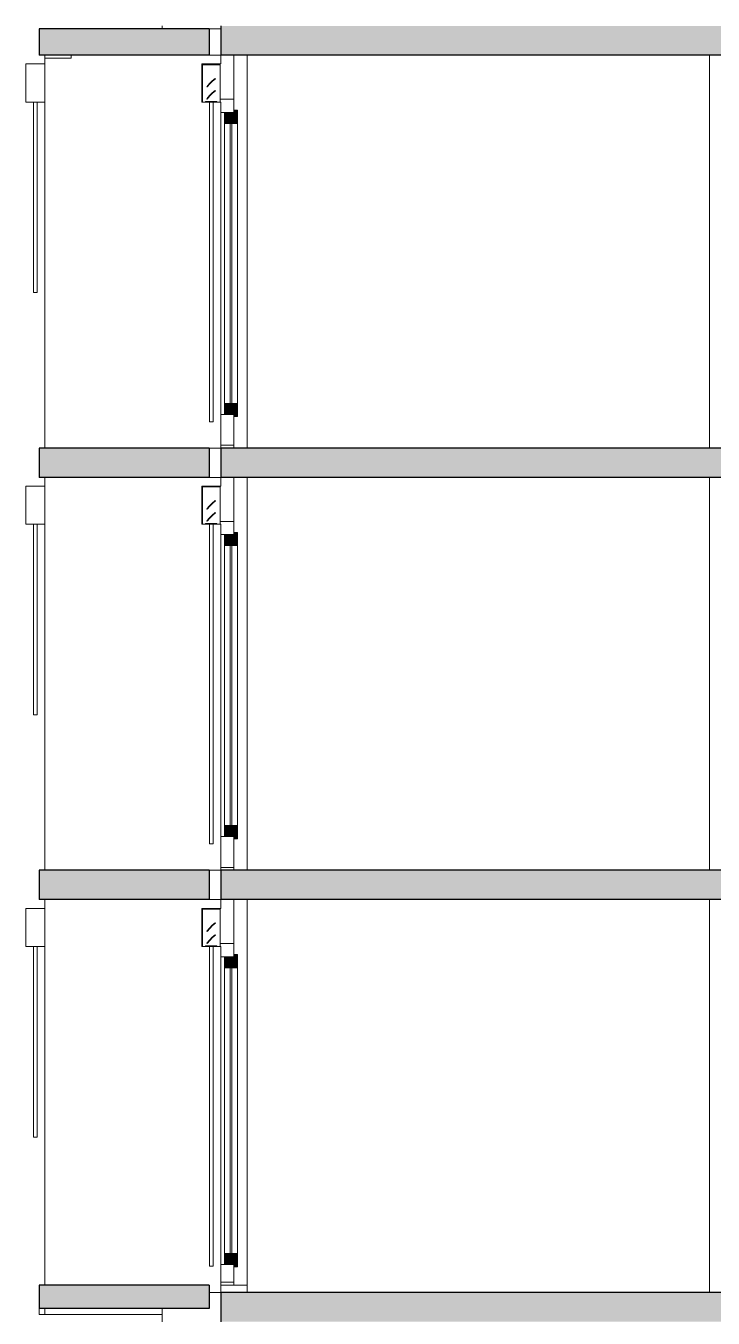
# Model space of a CAD drawing. Header units: metres. Extents: x -3.3 to 35.9, y -7 to 21.5.
# Drawn here: x -0.8 to 3.89, y 2.7 to 11.51 of the extents above; entities that cross this region are included whole.
import ezdxf

# ---------------------------------------------------------------- set-up
doc = ezdxf.new("R2010")
doc.units = ezdxf.units.M
doc.header["$MEASUREMENT"] = 0
for name, color, linetype in [('D_Schnitt D RB_1_110 Wand Aussen', 7, 'Continuous'), ('D_Schnitt D RB_1_120 Wand Innen tragend', 7, 'Continuous'), ('D_Schnitt D RB_1_210 Decke', 7, 'Continuous')]:
    doc.layers.add(name, color=color, linetype=linetype)

msp = doc.modelspace()

# ---------------------------------------------------------------- hatches: boundary and pattern name
at = {"layer": 'D_Schnitt D RB_1_110 Wand Aussen', "linetype": 'Continuous', "lineweight": 0, "true_color": 0xffffff}
for points in [[(0.62, 10.935), (0.62, 10.845), (0.645, 10.845), (0.645, 10.935)], [(0.555, 10.845), (0.62, 10.845), (0.62, 10.92), (0.555, 10.92)], [(0.555, 8.86), (0.62, 8.86), (0.62, 8.935), (0.555, 8.935)], [(0.62, 8.845), (0.645, 8.845), (0.645, 8.935), (0.62, 8.935)], [(0.555, 8.04), (0.555, 7.965), (0.62, 7.965), (0.62, 8.04)], [(0.62, 8.055), (0.62, 7.965), (0.645, 7.965), (0.645, 8.055)], [(0.555, 6.055), (0.555, 5.98), (0.62, 5.98), (0.62, 6.055)], [(0.62, 5.965), (0.645, 5.965), (0.645, 6.055), (0.62, 6.055)], [(0.555, 5.085), (0.62, 5.085), (0.62, 5.16), (0.555, 5.16)], [(0.62, 5.175), (0.62, 5.085), (0.645, 5.085), (0.645, 5.175)], [(0.555, 3.135), (0.555, 3.06), (0.62, 3.06), (0.62, 3.135)], [(0.62, 3.045), (0.645, 3.045), (0.645, 3.135), (0.62, 3.135)]]:
    msp.add_hatch(color=7, dxfattribs=at).paths.add_polyline_path(points)
at = {"layer": 'D_Schnitt D RB_1_210 Decke', "linetype": 'Continuous', "lineweight": 0, "true_color": 0x000000}
for points in [[(0.45, 11.49), (-0.71, 11.49), (-0.71, 11.31), (0.45, 11.31)], [(0.53, 11.31), (14.87, 11.31), (14.87, 11.51), (0.53, 11.51)], [(0.45, 8.63), (-0.71, 8.63), (-0.71, 8.43), (0.45, 8.43)], [(14.87, 8.63), (0.53, 8.63), (0.53, 8.43), (14.87, 8.43)], [(-0.71, 5.55), (0.45, 5.55), (0.45, 5.75), (-0.71, 5.75)], [(0.53, 5.55), (14.87, 5.55), (14.87, 5.75), (0.53, 5.75)], [(-0.71, 2.76), (0.45, 2.76), (0.45, 2.92), (-0.71, 2.92)], [(0.53, 2.67), (14.87, 2.67), (14.87, 2.87), (0.53, 2.87)]]:
    msp.add_hatch(color=18, dxfattribs=at).paths.add_polyline_path(points)

# ---------------------------------------------------------------- linework, layer by layer
at = {"layer": 'D_Schnitt D RB_1_110 Wand Aussen', "color": 7, "linetype": 'Continuous', "lineweight": 18, "ltscale": 1000}
for p, q in [((-0.67, 11.29), (-0.67, 11.31)), ((-0.67, 11.29), (-0.67, 8.63)), ((-0.67, 11.29), (-0.49, 11.29)), ((-0.49, 11.31), (-0.49, 11.29)), ((0.53, 11.31), (0.45, 11.31)), ((0.71, 11.31), (0.71, 8.63)), ((0.45, 8.63), (0.53, 8.63)), ((-0.67, 8.43), (-0.67, 5.75)), ((0.53, 8.43), (0.45, 8.43)), ((0.71, 8.43), (0.71, 5.75)), ((0.45, 5.75), (0.53, 5.75)), ((-0.67, 5.55), (-0.67, 2.92)), ((0.53, 5.55), (0.45, 5.55)), ((0.71, 5.55), (0.71, 2.92)), ((0.53, 2.87), (0.53, 2.92)), ((0.71, 2.92), (0.62, 2.92)), ((0.71, 2.92), (0.71, 2.87)), ((0.45, 2.87), (0.53, 2.87))]:
    msp.add_line(p, q, dxfattribs=at)
at = {"layer": 'D_Schnitt D RB_1_110 Wand Aussen', "color": 7, "linetype": 'Continuous', "lineweight": 13, "ltscale": 1000}
for p, q in [((0.53, 11.31), (0.53, 11.25)), ((-0.8, 10.99), (-0.8, 11.25)), ((-0.8, 11.25), (-0.67, 11.25)), ((0.4, 11.25), (0.4, 10.99)), ((0.53, 11.25), (0.4, 11.25)), ((0.405, 11.245), (0.405, 10.99)), ((0.525, 11.245), (0.405, 11.245)), ((0.525, 11.245), (0.525, 10.99)), ((0.4922, 11.1516), (0.4943, 11.1495)), ((0.4357, 11.095), (0.4378, 11.0929)), ((0.4922, 11.0694), (0.4943, 11.0673)), ((-0.795, 10.99), (-0.8, 10.99)), ((-0.7475, 10.99), (-0.795, 10.99)), ((-0.7225, 10.99), (-0.7475, 10.99)), ((-0.7475, 9.69), (-0.7475, 10.99)), ((-0.675, 10.99), (-0.7225, 10.99)), ((-0.7225, 9.69), (-0.7225, 10.99)), ((-0.67, 10.99), (-0.675, 10.99)), ((0.405, 10.99), (0.4, 10.99)), ((0.425, 10.99), (0.405, 10.99)), ((0.425, 10.9915), (0.425, 10.99)), ((0.4265, 10.9915), (0.425, 10.9915)), ((0.505, 10.99), (0.425, 10.99)), ((0.4265, 10.9945), (0.4265, 10.9915)), ((0.5035, 10.9945), (0.4265, 10.9945)), ((0.4357, 11.0129), (0.4378, 11.0107)), ((0.4525, 8.81), (0.4525, 10.99)), ((0.4775, 8.81), (0.4775, 10.99)), ((0.5035, 10.9945), (0.5035, 10.9915)), ((0.505, 10.9915), (0.5035, 10.9915)), ((0.505, 10.9915), (0.505, 10.99)), ((0.525, 10.99), (0.505, 10.99)), ((0.53, 10.99), (0.525, 10.99)), ((0.62, 11.01), (0.53, 11.01)), ((0.53, 10.99), (0.53, 10.92)), ((0.645, 10.935), (0.62, 10.935)), ((0.645, 10.935), (0.645, 10.845)), ((0.53, 8.86), (0.53, 10.92)), ((0.555, 10.92), (0.555, 10.845)), ((0.555, 10.1402), (0.555, 10.845)), ((0.595, 10.845), (0.595, 8.935)), ((0.605, 10.845), (0.605, 8.935)), ((0.645, 10.141), (0.645, 10.845)), ((0.555, 10.0395), (0.555, 10.0782)), ((0.555, 9.952), (0.555, 9.9776)), ((0.555, 9.8024), (0.555, 9.8266)), ((-0.7225, 9.69), (-0.7475, 9.69)), ((0.555, 9.5229), (0.555, 9.5719)), ((0.555, 9.3955), (0.555, 9.4445)), ((0.555, 9.2681), (0.555, 9.3171)), ((0.555, 9.1408), (0.555, 9.1897)), ((0.555, 9.0134), (0.555, 9.0624)), ((0.555, 8.935), (0.555, 8.86)), ((0.645, 8.935), (0.645, 8.845)), ((0.53, 8.86), (0.53, 8.63)), ((0.645, 8.845), (0.62, 8.845)), ((0.4525, 8.81), (0.4775, 8.81)), ((0.62, 8.65), (0.53, 8.65)), ((0.53, 8.43), (0.53, 8.37)), ((-0.8, 8.11), (-0.8, 8.37)), ((-0.8, 8.37), (-0.67, 8.37)), ((0.4, 8.37), (0.4, 8.11)), ((0.53, 8.37), (0.4, 8.37)), ((0.405, 8.365), (0.405, 8.11)), ((0.525, 8.365), (0.405, 8.365)), ((0.525, 8.365), (0.525, 8.11)), ((0.4357, 8.215), (0.4378, 8.2129)), ((0.4922, 8.2716), (0.4943, 8.2695)), ((-0.795, 8.11), (-0.8, 8.11)), ((-0.7475, 8.11), (-0.795, 8.11)), ((-0.7225, 8.11), (-0.7475, 8.11)), ((-0.7475, 6.81), (-0.7475, 8.11)), ((-0.675, 8.11), (-0.7225, 8.11)), ((-0.7225, 6.81), (-0.7225, 8.11)), ((-0.67, 8.11), (-0.675, 8.11)), ((0.405, 8.11), (0.4, 8.11)), ((0.425, 8.11), (0.405, 8.11)), ((0.425, 8.1115), (0.425, 8.11)), ((0.4265, 8.1115), (0.425, 8.1115)), ((0.505, 8.11), (0.425, 8.11)), ((0.4265, 8.1145), (0.4265, 8.1115)), ((0.5035, 8.1145), (0.4265, 8.1145)), ((0.4357, 8.1329), (0.4378, 8.1307)), ((0.4525, 5.93), (0.4525, 8.11)), ((0.4775, 5.93), (0.4775, 8.11)), ((0.4922, 8.1894), (0.4943, 8.1873)), ((0.5035, 8.1145), (0.5035, 8.1115)), ((0.505, 8.1115), (0.5035, 8.1115)), ((0.505, 8.1115), (0.505, 8.11)), ((0.525, 8.11), (0.505, 8.11)), ((0.53, 8.11), (0.525, 8.11)), ((0.62, 8.13), (0.53, 8.13)), ((0.53, 8.11), (0.53, 8.04)), ((0.53, 5.98), (0.53, 8.04)), ((0.555, 8.04), (0.555, 7.965)), ((0.645, 8.055), (0.62, 8.055)), ((0.645, 8.055), (0.645, 7.965)), ((0.555, 7.2602), (0.555, 7.965)), ((0.595, 7.965), (0.595, 6.055)), ((0.605, 7.965), (0.605, 6.055)), ((0.645, 7.261), (0.645, 7.965)), ((0.555, 7.1595), (0.555, 7.1982)), ((0.555, 7.072), (0.555, 7.0976)), ((0.555, 6.9224), (0.555, 6.9466)), ((-0.7225, 6.81), (-0.7475, 6.81)), ((0.555, 6.6429), (0.555, 6.6919)), ((0.555, 6.5155), (0.555, 6.5645)), ((0.555, 6.3881), (0.555, 6.4371)), ((0.555, 6.2608), (0.555, 6.3097)), ((0.555, 6.1334), (0.555, 6.1824)), ((0.555, 6.055), (0.555, 5.98)), ((0.645, 6.055), (0.645, 5.965)), ((0.4525, 5.93), (0.4775, 5.93)), ((0.53, 5.98), (0.53, 5.75)), ((0.645, 5.965), (0.62, 5.965)), ((0.62, 5.77), (0.53, 5.77)), ((-0.8, 5.23), (-0.8, 5.49)), ((-0.8, 5.49), (-0.67, 5.49)), ((0.4, 5.49), (0.4, 5.23)), ((0.53, 5.49), (0.4, 5.49)), ((0.405, 5.485), (0.405, 5.23)), ((0.525, 5.485), (0.405, 5.485)), ((0.525, 5.485), (0.525, 5.23)), ((0.53, 5.55), (0.53, 5.49)), ((0.4922, 5.3916), (0.4943, 5.3895)), ((0.4357, 5.335), (0.4378, 5.3329)), ((0.4922, 5.3094), (0.4943, 5.3073)), ((-0.795, 5.23), (-0.8, 5.23)), ((-0.7475, 5.23), (-0.795, 5.23)), ((-0.7225, 5.23), (-0.7475, 5.23)), ((-0.7475, 3.93), (-0.7475, 5.23)), ((-0.675, 5.23), (-0.7225, 5.23)), ((-0.7225, 3.93), (-0.7225, 5.23)), ((-0.67, 5.23), (-0.675, 5.23)), ((0.405, 5.23), (0.4, 5.23)), ((0.425, 5.23), (0.405, 5.23)), ((0.425, 5.2315), (0.425, 5.23)), ((0.4265, 5.2315), (0.425, 5.2315)), ((0.505, 5.23), (0.425, 5.23)), ((0.4265, 5.2345), (0.4265, 5.2315)), ((0.5035, 5.2345), (0.4265, 5.2345)), ((0.4357, 5.2529), (0.4378, 5.2507)), ((0.4525, 3.05), (0.4525, 5.23)), ((0.4775, 3.05), (0.4775, 5.23)), ((0.5035, 5.2345), (0.5035, 5.2315)), ((0.505, 5.2315), (0.5035, 5.2315)), ((0.505, 5.2315), (0.505, 5.23)), ((0.525, 5.23), (0.505, 5.23)), ((0.53, 5.23), (0.525, 5.23)), ((0.62, 5.25), (0.53, 5.25)), ((0.53, 5.23), (0.53, 5.16)), ((0.53, 3.06), (0.53, 5.16)), ((0.555, 5.16), (0.555, 5.085)), ((0.645, 5.175), (0.62, 5.175)), ((0.645, 5.175), (0.645, 5.085)), ((0.555, 4.3663), (0.555, 5.085)), ((0.595, 5.085), (0.595, 3.135)), ((0.605, 5.085), (0.605, 3.135)), ((0.645, 4.3663), (0.645, 5.085)), ((0.555, 4.2729), (0.555, 4.3119)), ((0.555, 4.1725), (0.555, 4.2104)), ((0.555, 4.0096), (0.555, 4.0273)), ((-0.7225, 3.93), (-0.7475, 3.93)), ((0.555, 3.7233), (0.555, 3.8538)), ((0.555, 3.5959), (0.555, 3.6449)), ((0.555, 3.4684), (0.555, 3.5174)), ((0.555, 3.3409), (0.555, 3.39)), ((0.555, 3.2134), (0.555, 3.2625)), ((0.555, 3.135), (0.555, 3.06)), ((0.645, 3.135), (0.645, 3.045)), ((0.4525, 3.05), (0.4775, 3.05)), ((0.53, 3.06), (0.53, 2.92)), ((0.645, 3.045), (0.62, 3.045)), ((0.62, 2.94), (0.53, 2.94)), ((0.62, 2.92), (0.53, 2.92))]:
    msp.add_line(p, q, dxfattribs=at)
at = {"layer": 'D_Schnitt D RB_1_110 Wand Aussen', "color": 8, "linetype": 'Continuous', "lineweight": 0, "ltscale": 1000}
for p, q in [((0.555, 10.1402), (0.555, 10.0782)), ((0.645, 10.141), (0.645, 9.89)), ((0.555, 10.0395), (0.555, 9.9776)), ((0.555, 9.952), (0.555, 9.905)), ((0.555, 9.8266), (0.555, 9.905)), ((0.645, 9.89), (0.645, 9.939)), ((0.645, 9.639), (0.645, 9.89)), ((0.555, 9.7776), (0.555, 9.8024)), ((0.555, 9.6992), (0.555, 9.7776)), ((0.555, 9.6398), (0.555, 9.7018)), ((0.555, 9.5719), (0.555, 9.6398)), ((0.645, 8.935), (0.645, 9.639)), ((0.555, 9.4445), (0.555, 9.5229)), ((0.555, 9.3171), (0.555, 9.3955)), ((0.555, 9.1897), (0.555, 9.2681)), ((0.555, 9.0624), (0.555, 9.1408)), ((0.555, 8.935), (0.555, 9.0134)), ((0.555, 7.2602), (0.555, 7.1982)), ((0.645, 7.261), (0.645, 7.01)), ((0.555, 7.1595), (0.555, 7.0976)), ((0.555, 7.072), (0.555, 7.025)), ((0.645, 7.01), (0.645, 7.059)), ((0.555, 6.9466), (0.555, 7.025)), ((0.645, 6.759), (0.645, 7.01)), ((0.555, 6.8976), (0.555, 6.9224)), ((0.555, 6.8192), (0.555, 6.8976)), ((0.555, 6.7598), (0.555, 6.8218)), ((0.555, 6.6919), (0.555, 6.7598)), ((0.645, 6.055), (0.645, 6.759)), ((0.555, 6.5645), (0.555, 6.6429)), ((0.555, 6.4371), (0.555, 6.5155)), ((0.555, 6.3097), (0.555, 6.3881)), ((0.555, 6.1824), (0.555, 6.2608)), ((0.555, 6.055), (0.555, 6.1334)), ((0.555, 4.3663), (0.555, 4.3119)), ((0.645, 4.3663), (0.645, 4.11)), ((0.555, 4.2729), (0.555, 4.2104)), ((0.555, 4.1725), (0.555, 4.16)), ((0.555, 4.1548), (0.555, 4.16)), ((0.555, 4.1548), (0.555, 4.11)), ((0.645, 4.11), (0.645, 4.16)), ((0.555, 4.1058), (0.555, 4.11)), ((0.555, 4.0273), (0.555, 4.1058)), ((0.645, 3.8538), (0.645, 4.11)), ((0.555, 3.9783), (0.555, 4.0096)), ((0.555, 3.9081), (0.555, 3.9783)), ((0.555, 3.8538), (0.555, 3.9081)), ((0.555, 3.7724), (0.555, 3.8508)), ((0.645, 3.135), (0.645, 3.8538)), ((0.555, 3.6449), (0.555, 3.7233)), ((0.555, 3.5174), (0.555, 3.5959)), ((0.555, 3.39), (0.555, 3.4684)), ((0.555, 3.2625), (0.555, 3.3409)), ((0.555, 3.135), (0.555, 3.2134))]:
    msp.add_line(p, q, dxfattribs=at)
at = {"layer": 'D_Schnitt D RB_1_110 Wand Aussen', "color": 7, "linetype": 'Continuous', "lineweight": 13, "ltscale": 1000, "flags": 128}
for points in [[(0.62, 11.31), (0.62, 10.935), (0.62, 10.92)], [(0.4922, 11.1516), (0.4712, 11.1349), (0.4524, 11.116), (0.4357, 11.095)], [(0.4943, 11.1495), (0.4734, 11.1327), (0.4545, 11.1139), (0.4378, 11.0929)], [(0.4922, 11.0694), (0.4712, 11.0527), (0.4524, 11.0338), (0.4357, 11.0129)], [(0.4943, 11.0673), (0.4734, 11.0506), (0.4545, 11.0317), (0.4378, 11.0107)], [(0.62, 10.92), (0.555, 10.92), (0.53, 10.92)], [(0.645, 10.845), (0.62, 10.845), (0.605, 10.845), (0.595, 10.845), (0.555, 10.845)], [(0.645, 8.935), (0.62, 8.935), (0.605, 8.935), (0.595, 8.935), (0.555, 8.935)], [(0.62, 8.86), (0.555, 8.86), (0.53, 8.86)], [(0.62, 8.86), (0.62, 8.845), (0.62, 8.63)], [(0.62, 8.43), (0.62, 8.055), (0.62, 8.04)], [(0.4922, 8.2716), (0.4712, 8.2549), (0.4524, 8.236), (0.4357, 8.215)], [(0.4943, 8.2695), (0.4734, 8.2527), (0.4545, 8.2339), (0.4378, 8.2129)], [(0.4922, 8.1894), (0.4712, 8.1727), (0.4524, 8.1538), (0.4357, 8.1329)], [(0.4943, 8.1873), (0.4734, 8.1706), (0.4545, 8.1517), (0.4378, 8.1307)], [(0.62, 8.04), (0.555, 8.04), (0.53, 8.04)], [(0.645, 7.965), (0.62, 7.965), (0.605, 7.965), (0.595, 7.965), (0.555, 7.965)], [(0.645, 6.055), (0.62, 6.055), (0.605, 6.055), (0.595, 6.055), (0.555, 6.055)], [(0.62, 5.98), (0.555, 5.98), (0.53, 5.98)], [(0.62, 5.98), (0.62, 5.965), (0.62, 5.75)], [(0.62, 5.55), (0.62, 5.175), (0.62, 5.16)], [(0.4922, 5.3916), (0.4712, 5.3749), (0.4524, 5.356), (0.4357, 5.335)], [(0.4943, 5.3895), (0.4734, 5.3727), (0.4545, 5.3539), (0.4378, 5.3329)], [(0.4922, 5.3094), (0.4712, 5.2927), (0.4524, 5.2738), (0.4357, 5.2529)], [(0.4943, 5.3073), (0.4734, 5.2906), (0.4545, 5.2717), (0.4378, 5.2507)], [(0.62, 5.16), (0.555, 5.16), (0.53, 5.16)], [(0.645, 5.085), (0.62, 5.085), (0.605, 5.085), (0.595, 5.085), (0.555, 5.085)], [(0.645, 3.135), (0.62, 3.135), (0.605, 3.135), (0.595, 3.135), (0.555, 3.135)], [(0.62, 3.06), (0.555, 3.06), (0.53, 3.06)], [(0.62, 3.06), (0.62, 3.045), (0.62, 2.92)]]:
    msp.add_lwpolyline(points, dxfattribs=at)
at = {"layer": 'D_Schnitt D RB_1_120 Wand Innen tragend', "color": 7, "linetype": 'Continuous', "lineweight": 18, "ltscale": 1000}
for p, q in [((3.865, 8.63), (3.865, 11.31)), ((3.865, 5.75), (3.865, 8.43)), ((3.865, 2.87), (3.865, 5.55))]:
    msp.add_line(p, q, dxfattribs=at)
at = {"layer": 'D_Schnitt D RB_1_210 Decke', "color": 7, "linetype": 'Continuous', "lineweight": 25, "ltscale": 1000}
for p, q in [((-0.71, 11.49), (-0.71, 11.31)), ((0.45, 11.49), (-0.71, 11.49)), ((0.45, 11.49), (0.45, 11.31)), ((0.53, 11.51), (0.53, 11.31)), ((0.45, 11.31), (-0.71, 11.31)), ((-0.71, 8.63), (-0.71, 8.43)), ((0.45, 8.63), (-0.71, 8.63)), ((0.45, 8.63), (0.45, 8.43)), ((0.53, 8.63), (0.53, 8.43)), ((0.45, 8.43), (-0.71, 8.43)), ((-0.71, 5.75), (-0.71, 5.55)), ((0.45, 5.75), (-0.71, 5.75)), ((0.45, 5.75), (0.45, 5.55)), ((0.53, 5.75), (0.53, 5.55)), ((0.45, 5.55), (-0.71, 5.55)), ((-0.71, 2.92), (-0.71, 2.76)), ((0.45, 2.92), (-0.71, 2.92)), ((0.45, 2.92), (0.45, 2.76)), ((0.53, 2.87), (0.53, 2.67)), ((6.045, 2.87), (0.53, 2.87)), ((0.45, 2.76), (-0.71, 2.76))]:
    msp.add_line(p, q, dxfattribs=at)
at = {"layer": 'D_Schnitt D RB_1_210 Decke', "color": 255, "linetype": 'Continuous', "lineweight": 13, "ltscale": 1000}
msp.add_line((0.13, 11.49), (0.13, 11.51), dxfattribs=at)
at = {"layer": 'D_Schnitt D RB_1_210 Decke', "color": 7, "linetype": 'Continuous', "lineweight": 13, "ltscale": 1000}
for p, q in [((0.45, 11.49), (0.53, 11.49)), ((-0.71, 2.72), (-0.71, 2.76)), ((-0.67, 2.72), (-0.67, 2.76)), ((0.13, 2.72), (0.13, 2.76)), ((-0.71, 2.72), (-0.67, 2.72)), ((-0.67, 2.72), (0.13, 2.72)), ((0.13, 2.67), (0.13, 2.72))]:
    msp.add_line(p, q, dxfattribs=at)
at = {"layer": 'D_Schnitt D RB_1_210 Decke', "color": 7, "linetype": 'Continuous', "lineweight": 25, "ltscale": 1000, "flags": 128}
for points in [[(6.045, 11.31), (0.62, 11.31), (0.53, 11.31)], [(6.045, 8.63), (0.62, 8.63), (0.53, 8.63)], [(6.045, 8.43), (0.62, 8.43), (0.53, 8.43)], [(6.045, 5.75), (0.62, 5.75), (0.53, 5.75)], [(6.045, 5.55), (0.62, 5.55), (0.53, 5.55)]]:
    msp.add_lwpolyline(points, dxfattribs=at)

doc.saveas('drawing.dxf')
